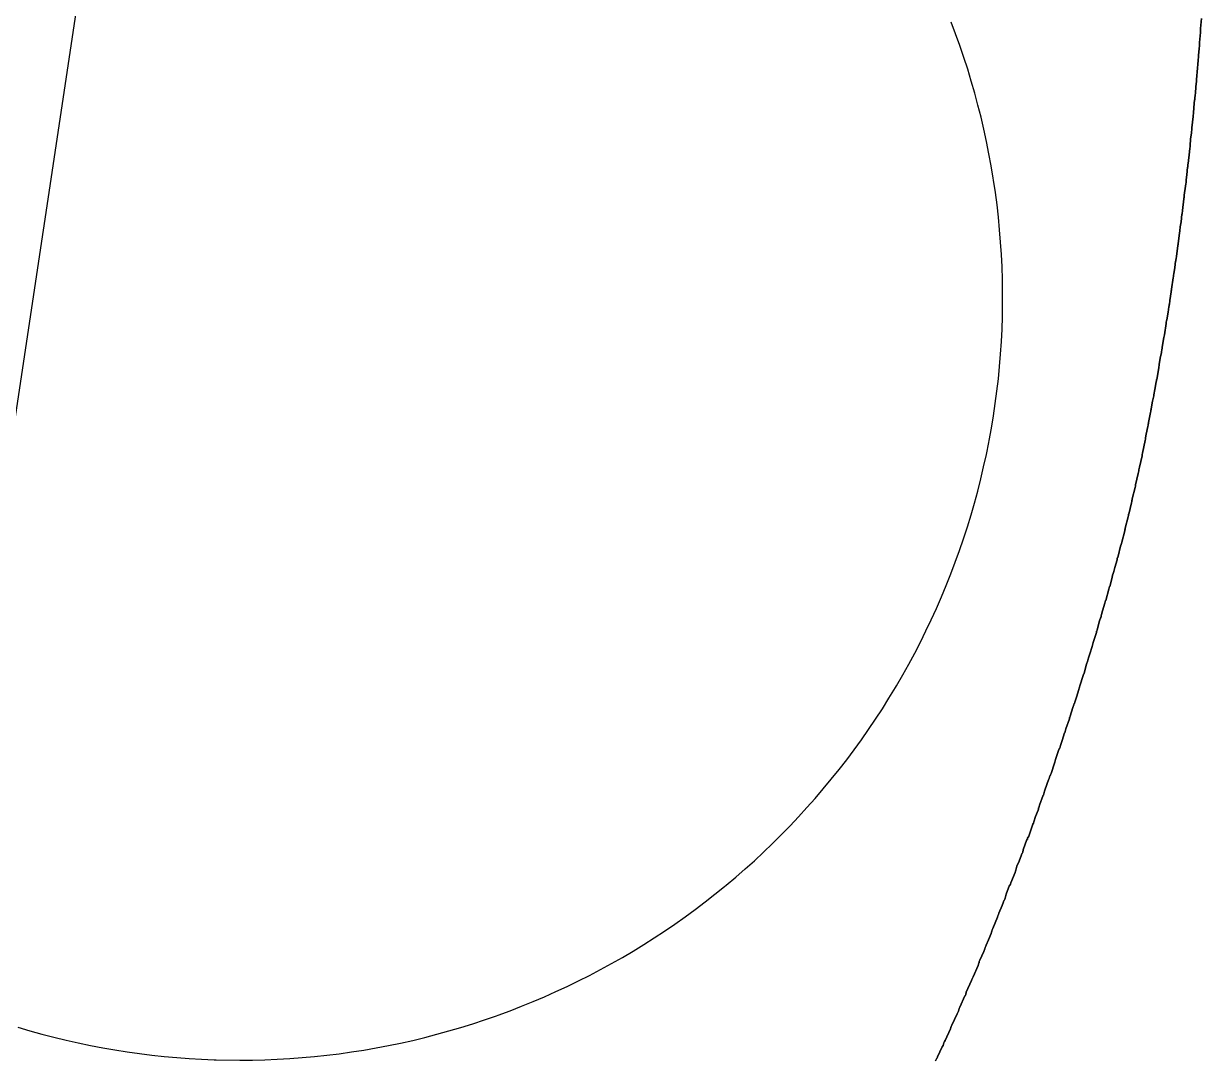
# Model space of a CAD drawing. Header units: metres. Extents: x 708058 to 716328, y 4237327 to 4243479.
# Drawn here: x 710973.1 to 711436.4, y 4240026.6 to 4240434.5 of the extents above; entities that cross this region are included whole.
import ezdxf

# ---------------------------------------------------------------- set-up
doc = ezdxf.new("R2010")
doc.units = ezdxf.units.M

msp = doc.modelspace()

# ---------------------------------------------------------------- linework, layer by layer
at = {"layer": 'AUX_DME ATE'}
msp.add_polyline3d([(710970.9, 4240039.68, 69.4), (710975.6, 4240038.3, 69.4), (710980.32, 4240036.98, 69.4), (710985.06, 4240035.75, 69.4), (710989.82, 4240034.6, 69.4), (710994.6, 4240033.52, 69.4), (710999.4, 4240032.52, 69.4), (711004.21, 4240031.6, 69.4), (711009.04, 4240030.76, 69.4), (711013.87, 4240029.99, 69.4), (711018.73, 4240029.31, 69.4), (711023.59, 4240028.7, 69.4), (711028.46, 4240028.18, 69.4), (711033.34, 4240027.73, 69.4), (711038.22, 4240027.37, 69.4), (711043.11, 4240027.08, 69.4), (711048.01, 4240026.87, 69.4), (711048.8, 4240026.85, 69.4), (711058.2, 4240026.7, 69.4), (711063.1, 4240026.74, 69.4), (711068, 4240026.86, 69.4), (711072.89, 4240027.06, 69.4), (711077.78, 4240027.34, 69.4), (711082.67, 4240027.7, 69.4), (711087.55, 4240028.14, 69.4), (711092.42, 4240028.66, 69.4), (711097.28, 4240029.26, 69.4), (711102.13, 4240029.93, 69.4), (711106.97, 4240030.69, 69.4), (711111.8, 4240031.53, 69.4), (711116.61, 4240032.44, 69.4), (711121.41, 4240033.43, 69.4), (711126.19, 4240034.51, 69.4), (711130.95, 4240035.66, 69.4), (711135.7, 4240036.88, 69.4), (711140.42, 4240038.19, 69.4), (711145.12, 4240039.57, 69.4), (711149.79, 4240041.02, 69.4), (711154.45, 4240042.56, 69.4), (711159.07, 4240044.17, 69.4), (711159.82, 4240044.44, 69.4), (711164.42, 4240046.13, 69.4), (711168.99, 4240047.91, 69.4), (711173.52, 4240049.75, 69.4), (711178.03, 4240051.67, 69.4), (711182.51, 4240053.67, 69.4), (711186.95, 4240055.73, 69.4), (711191.36, 4240057.87, 69.4), (711195.73, 4240060.08, 69.4), (711200.06, 4240062.36, 69.4), (711204.36, 4240064.71, 69.4), (711208.62, 4240067.14, 69.4), (711212.84, 4240069.63, 69.4), (711217.02, 4240072.19, 69.4), (711221.15, 4240074.81, 69.4), (711225.24, 4240077.51, 69.4), (711229.29, 4240080.27, 69.4), (711233.29, 4240083.09, 69.4), (711237.24, 4240085.99, 69.4), (711241.15, 4240088.94, 69.4), (711245.01, 4240091.96, 69.4), (711248.82, 4240095.04, 69.4), (711249.43, 4240095.55, 69.4), (711253.18, 4240098.7, 69.4), (711256.88, 4240101.92, 69.4), (711260.52, 4240105.19, 69.4), (711264.11, 4240108.53, 69.4), (711267.65, 4240111.92, 69.4), (711271.13, 4240115.37, 69.4), (711274.55, 4240118.87, 69.4), (711277.91, 4240122.43, 69.4), (711281.22, 4240126.05, 69.4), (711284.47, 4240129.71, 69.4), (711287.65, 4240133.44, 69.4), (711290.78, 4240137.21, 69.4), (711293.84, 4240141.03, 69.4), (711296.84, 4240144.9, 69.4), (711299.78, 4240148.82, 69.4), (711302.65, 4240152.79, 69.4), (711305.46, 4240156.81, 69.4), (711308.2, 4240160.87, 69.4), (711310.87, 4240164.97, 69.4), (711313.48, 4240169.12, 69.4), (711316.02, 4240173.31, 69.4), (711316.43, 4240174, 69.4), (711318.89, 4240178.23, 69.4), (711321.28, 4240182.51, 69.4), (711323.6, 4240186.82, 69.4), (711325.84, 4240191.18, 69.4), (711328.02, 4240195.56, 69.4), (711330.13, 4240199.99, 69.4), (711332.16, 4240204.45, 69.4), (711334.12, 4240208.94, 69.4), (711336.01, 4240213.46, 69.4), (711337.82, 4240218.01, 69.4), (711339.56, 4240222.59, 69.4), (711341.22, 4240227.2, 69.4), (711342.8, 4240231.83, 69.4), (711344.32, 4240236.49, 69.4), (711345.75, 4240241.18, 69.4), (711347.11, 4240245.88, 69.4), (711348.39, 4240250.61, 69.4), (711349.59, 4240255.36, 69.4), (711350.72, 4240260.13, 69.4), (711351.77, 4240264.91, 69.4), (711352.74, 4240269.71, 69.4), (711352.89, 4240270.5, 69.4), (711353.77, 4240275.32, 69.4), (711354.57, 4240280.15, 69.4), (711355.29, 4240285, 69.4), (711355.93, 4240289.85, 69.4), (711356.49, 4240294.72, 69.4), (711356.97, 4240299.59, 69.4), (711357.38, 4240304.48, 69.4), (711357.7, 4240309.36, 69.4), (711357.94, 4240314.26, 69.4), (711358.11, 4240319.15, 69.4), (711358.19, 4240324.05, 69.4), (711358.19, 4240328.95, 69.4), (711358.11, 4240333.85, 69.4), (711357.96, 4240338.75, 69.4), (711357.72, 4240343.64, 69.4), (711357.4, 4240348.53, 69.4), (711357.01, 4240353.41, 69.4), (711356.53, 4240358.29, 69.4), (711355.98, 4240363.15, 69.4), (711355.34, 4240368.01, 69.4), (711354.63, 4240372.86, 69.4), (711354.5, 4240373.64, 69.4), (711353.7, 4240378.48, 69.4), (711352.81, 4240383.3, 69.4), (711351.85, 4240388.1, 69.4), (711350.81, 4240392.89, 69.4), (711349.69, 4240397.65, 69.4), (711348.49, 4240402.4, 69.4), (711347.22, 4240407.14, 69.4), (711345.86, 4240411.84, 69.4), (711344.44, 4240416.53, 69.4), (711342.93, 4240421.19, 69.4), (711341.35, 4240425.83, 69.4), (711339.69, 4240430.44, 69.4), (711337.96, 4240435.02, 69.4)], dxfattribs=at)
msp.add_polyline3d([(710970.9, 4240039.68, 69.4), (710975.6, 4240038.3, 69.4), (710980.32, 4240036.98, 69.4), (710985.06, 4240035.75, 69.4), (710989.82, 4240034.6, 69.4), (710994.6, 4240033.52, 69.4), (710999.4, 4240032.52, 69.4), (711004.21, 4240031.6, 69.4), (711009.04, 4240030.76, 69.4), (711013.87, 4240029.99, 69.4), (711018.73, 4240029.31, 69.4), (711023.59, 4240028.7, 69.4), (711028.46, 4240028.18, 69.4), (711033.34, 4240027.73, 69.4), (711038.22, 4240027.37, 69.4), (711043.11, 4240027.08, 69.4), (711048.01, 4240026.87, 69.4), (711048.8, 4240026.85, 69.4), (711058.2, 4240026.7, 69.4), (711063.1, 4240026.74, 69.4), (711068, 4240026.86, 69.4), (711072.89, 4240027.06, 69.4), (711077.78, 4240027.34, 69.4), (711082.67, 4240027.7, 69.4), (711087.55, 4240028.14, 69.4), (711092.42, 4240028.66, 69.4), (711097.28, 4240029.26, 69.4), (711102.13, 4240029.93, 69.4), (711106.97, 4240030.69, 69.4), (711111.8, 4240031.53, 69.4), (711116.61, 4240032.44, 69.4), (711121.41, 4240033.43, 69.4), (711126.19, 4240034.51, 69.4), (711130.95, 4240035.66, 69.4), (711135.7, 4240036.88, 69.4), (711140.42, 4240038.19, 69.4), (711145.12, 4240039.57, 69.4), (711149.79, 4240041.02, 69.4), (711154.45, 4240042.56, 69.4), (711159.07, 4240044.17, 69.4), (711159.82, 4240044.44, 69.4), (711164.42, 4240046.13, 69.4), (711168.99, 4240047.91, 69.4), (711173.52, 4240049.75, 69.4), (711178.03, 4240051.67, 69.4), (711182.51, 4240053.67, 69.4), (711186.95, 4240055.73, 69.4), (711191.36, 4240057.87, 69.4), (711195.73, 4240060.08, 69.4), (711200.06, 4240062.36, 69.4), (711204.36, 4240064.71, 69.4), (711208.62, 4240067.14, 69.4), (711212.84, 4240069.63, 69.4), (711217.02, 4240072.19, 69.4), (711221.15, 4240074.81, 69.4), (711225.24, 4240077.51, 69.4), (711229.29, 4240080.27, 69.4), (711233.29, 4240083.09, 69.4), (711237.24, 4240085.99, 69.4), (711241.15, 4240088.94, 69.4), (711245.01, 4240091.96, 69.4), (711248.82, 4240095.04, 69.4), (711249.43, 4240095.55, 69.4), (711253.18, 4240098.7, 69.4), (711256.88, 4240101.92, 69.4), (711260.52, 4240105.19, 69.4), (711264.11, 4240108.53, 69.4), (711267.65, 4240111.92, 69.4), (711271.13, 4240115.37, 69.4), (711274.55, 4240118.87, 69.4), (711277.91, 4240122.43, 69.4), (711281.22, 4240126.05, 69.4), (711284.47, 4240129.71, 69.4), (711287.65, 4240133.44, 69.4), (711290.78, 4240137.21, 69.4), (711293.84, 4240141.03, 69.4), (711296.84, 4240144.9, 69.4), (711299.78, 4240148.82, 69.4), (711302.65, 4240152.79, 69.4), (711305.46, 4240156.81, 69.4), (711308.2, 4240160.87, 69.4), (711310.87, 4240164.97, 69.4), (711313.48, 4240169.12, 69.4), (711316.02, 4240173.31, 69.4), (711316.43, 4240174, 69.4), (711318.89, 4240178.23, 69.4), (711321.28, 4240182.51, 69.4), (711323.6, 4240186.82, 69.4), (711325.84, 4240191.18, 69.4), (711328.02, 4240195.56, 69.4), (711330.13, 4240199.99, 69.4), (711332.16, 4240204.45, 69.4), (711334.12, 4240208.94, 69.4), (711336.01, 4240213.46, 69.4), (711337.82, 4240218.01, 69.4), (711339.56, 4240222.59, 69.4), (711341.22, 4240227.2, 69.4), (711342.8, 4240231.83, 69.4), (711344.32, 4240236.49, 69.4), (711345.75, 4240241.18, 69.4), (711347.11, 4240245.88, 69.4), (711348.39, 4240250.61, 69.4), (711349.59, 4240255.36, 69.4), (711350.72, 4240260.13, 69.4), (711351.77, 4240264.91, 69.4), (711352.74, 4240269.71, 69.4), (711352.89, 4240270.5, 69.4), (711353.77, 4240275.32, 69.4), (711354.57, 4240280.15, 69.4), (711355.29, 4240285, 69.4), (711355.93, 4240289.85, 69.4), (711356.49, 4240294.72, 69.4), (711356.97, 4240299.59, 69.4), (711357.38, 4240304.48, 69.4), (711357.7, 4240309.36, 69.4), (711357.94, 4240314.26, 69.4), (711358.11, 4240319.15, 69.4), (711358.19, 4240324.05, 69.4), (711358.19, 4240328.95, 69.4), (711358.11, 4240333.85, 69.4), (711357.96, 4240338.75, 69.4), (711357.72, 4240343.64, 69.4), (711357.4, 4240348.53, 69.4), (711357.01, 4240353.41, 69.4), (711356.53, 4240358.29, 69.4), (711355.98, 4240363.15, 69.4), (711355.34, 4240368.01, 69.4), (711354.63, 4240372.86, 69.4), (711354.5, 4240373.64, 69.4), (711353.7, 4240378.48, 69.4), (711352.81, 4240383.3, 69.4), (711351.85, 4240388.1, 69.4), (711350.81, 4240392.89, 69.4), (711349.69, 4240397.65, 69.4), (711348.49, 4240402.4, 69.4), (711347.22, 4240407.14, 69.4), (711345.86, 4240411.84, 69.4), (711344.44, 4240416.53, 69.4), (711342.93, 4240421.19, 69.4), (711341.35, 4240425.83, 69.4), (711339.69, 4240430.44, 69.4), (711337.96, 4240435.02, 69.4)], dxfattribs=at)
at = {"layer": 'AUX_DME IAT'}
msp.add_polyline3d([(710575.04, 4237648.03, 129.2), (711345.97, 4242786.67, 129.2)], dxfattribs=at)
at = {"layer": 'FINAL_AUX_DME ATE'}
msp.add_polyline3d([(711436.38, 4240436.5, 0), (711436.06, 4240432.5, 0), (711436.06, 4240432, 0), (711436, 4240431.5, 0), (711436, 4240431, 0), (711435.62, 4240427, 0), (711435.56, 4240426, 0), (711435.56, 4240425.5, 0), (711435.5, 4240425, 0), (711435.44, 4240424.5, 0), (711435.25, 4240422, 0), (711435.06, 4240419.5, 0), (711435, 4240419, 0), (711434.94, 4240418.5, 0), (711434.94, 4240418, 0), (711434.88, 4240417.5, 0), (711434.88, 4240417, 0), (711434.44, 4240412.5, 0), (711434.44, 4240412, 0), (711434.38, 4240411.5, 0), (711434.31, 4240411, 0), (711434, 4240407.5, 0), (711433.88, 4240406, 0), (711433.81, 4240405.5, 0), (711433.75, 4240405, 0), (711433.75, 4240404.5, 0), (711433.69, 4240404.5, 0), (711433.56, 4240403, 0), (711433.25, 4240399.5, 0), (711433.19, 4240399, 0), (711433.12, 4240398.5, 0), (711433.12, 4240398, 0), (711433.06, 4240398, 0), (711432.62, 4240393.5, 0), (711432.62, 4240393, 0), (711432.56, 4240392.5, 0), (711432.5, 4240392, 0), (711432.44, 4240391.5, 0), (711432.12, 4240389, 0), (711431.94, 4240386.5, 0), (711431.88, 4240386, 0), (711431.81, 4240385.5, 0), (711431.75, 4240385, 0), (711431.69, 4240384.5, 0), (711431.62, 4240384, 0), (711431.12, 4240379.5, 0), (711431.06, 4240379, 0), (711431, 4240378.5, 0), (711431, 4240378, 0), (711430.94, 4240378, 0), (711430.62, 4240375, 0), (711430.38, 4240373, 0), (711430.31, 4240372.5, 0), (711430.31, 4240372, 0), (711430.25, 4240371.5, 0), (711430.06, 4240370.5, 0), (711429.62, 4240367, 0), (711429.62, 4240366.5, 0), (711429.56, 4240366, 0), (711429.5, 4240366, 0), (711429.5, 4240365.5, 0), (711429.44, 4240365.5, 0), (711428.94, 4240361, 0), (711428.88, 4240360.5, 0), (711428.81, 4240360, 0), (711428.75, 4240359.5, 0), (711428.69, 4240359.5, 0), (711428.38, 4240356.5, 0), (711428.06, 4240354.5, 0), (711428, 4240354, 0), (711427.94, 4240353.5, 0), (711427.94, 4240353, 0), (711427.88, 4240353, 0), (711427.75, 4240352, 0), (711427.25, 4240348, 0), (711427.19, 4240348, 0), (711427.19, 4240347.5, 0), (711427.12, 4240347.5, 0), (711427.06, 4240347, 0), (711426.56, 4240343, 0), (711426.38, 4240342, 0), (711426.31, 4240341.5, 0), (711426.25, 4240341, 0), (711426.19, 4240341, 0), (711425.94, 4240338.5, 0), (711425.5, 4240336, 0), (711425.44, 4240335.5, 0), (711425.38, 4240335, 0), (711425.25, 4240334.5, 0), (711424.62, 4240330, 0), (711424.56, 4240329.5, 0), (711424.5, 4240329.5, 0), (711424.44, 4240329, 0), (711423.94, 4240325.5, 0), (711423.75, 4240324, 0), (711423.69, 4240324, 0), (711423.62, 4240323.5, 0), (711423.56, 4240323, 0), (711423.5, 4240323, 0), (711423.25, 4240321, 0), (711422.75, 4240318, 0), (711422.69, 4240317.5, 0), (711422.62, 4240317.5, 0), (711422.56, 4240317, 0), (711422.5, 4240316.5, 0), (711421.81, 4240312, 0), (711421.75, 4240311.5, 0), (711421.69, 4240311.5, 0), (711421.62, 4240311, 0), (711421.06, 4240308, 0), (711420.81, 4240306, 0), (711420.75, 4240306, 0), (711420.69, 4240305.5, 0), (711420.62, 4240305, 0), (711420.31, 4240303.5, 0), (711419.81, 4240300.5, 0), (711419.75, 4240300, 0), (711419.69, 4240300, 0), (711419.62, 4240299.5, 0), (711419.56, 4240299, 0), (711418.81, 4240294.5, 0), (711418.75, 4240294.5, 0), (711418.69, 4240294, 0), (711418.62, 4240293.5, 0), (711418.56, 4240293.5, 0), (711418, 4240290.5, 0), (711417.69, 4240288.5, 0), (711417.62, 4240288, 0), (711417.56, 4240287.5, 0), (711417.19, 4240286, 0), (711416.62, 4240283, 0), (711416.56, 4240282.5, 0), (711416.5, 4240282.5, 0), (711416.44, 4240282, 0), (711416.38, 4240281.5, 0), (711415.56, 4240277.5, 0), (711415.5, 4240277, 0), (711415.44, 4240277, 0), (711415.38, 4240276.5, 0), (711415.31, 4240276, 0), (711414.69, 4240273, 0), (711414.38, 4240271.5, 0), (711414.31, 4240271, 0), (711414.25, 4240270.5, 0), (711414.19, 4240270.5, 0), (711413.25, 4240265.5, 0), (711413.19, 4240265.5, 0), (711413.12, 4240265, 0), (711413.06, 4240265, 0), (711413, 4240264.5, 0), (711412, 4240260, 0), (711411.94, 4240259.5, 0), (711411.81, 4240259, 0), (711411.69, 4240258.5, 0), (711411.62, 4240258, 0), (711411.5, 4240257.5, 0), (711410.5, 4240253, 0), (711410.44, 4240253, 0), (711410.38, 4240252.5, 0), (711410.31, 4240252, 0), (711409.19, 4240247.5, 0), (711409.12, 4240247, 0), (711409.06, 4240247, 0), (711409, 4240246.5, 0), (711408.88, 4240246, 0), (711407.81, 4240241.5, 0), (711407.75, 4240241.5, 0), (711407.69, 4240241, 0), (711407.56, 4240240.5, 0), (711406.44, 4240236, 0), (711406.31, 4240235.5, 0), (711406.25, 4240235.5, 0), (711406.19, 4240235, 0), (711405, 4240230.5, 0), (711404.88, 4240230, 0), (711404.75, 4240229.5, 0), (711404.69, 4240229.5, 0), (711403.44, 4240224.5, 0), (711403.38, 4240224.5, 0), (711403.25, 4240224, 0), (711403.19, 4240223.5, 0), (711402.31, 4240220.5, 0), (711401.94, 4240219, 0), (711401.81, 4240218.5, 0), (711401.75, 4240218.5, 0), (711401.69, 4240218, 0), (711401.56, 4240218, 0), (711401.12, 4240216, 0), (711400.31, 4240213, 0), (711400.19, 4240213, 0), (711400.12, 4240212.5, 0), (711400, 4240212, 0), (711399.94, 4240212, 0), (711398.75, 4240207.5, 0), (711398.69, 4240207.5, 0), (711398.62, 4240207.5, 0), (711398.56, 4240207, 0), (711398.5, 4240207, 0), (711398.38, 4240206.5, 0), (711397.5, 4240203.5, 0), (711397.06, 4240202, 0), (711396.94, 4240201.5, 0), (711396.88, 4240201, 0), (711396.75, 4240201, 0), (711396.31, 4240199.5, 0), (711395.38, 4240196, 0), (711395.31, 4240196, 0), (711395.25, 4240195.5, 0), (711395.12, 4240195.5, 0), (711395.06, 4240195, 0), (711393.81, 4240191, 0), (711393.69, 4240190.5, 0), (711393.56, 4240190, 0), (711393.5, 4240190, 0), (711393.38, 4240189.5, 0), (711392.5, 4240186.5, 0), (711391.94, 4240185, 0), (711391.88, 4240184.5, 0), (711391.81, 4240184.5, 0), (711391.69, 4240184, 0), (711391.62, 4240183.5, 0), (711391.19, 4240182.5, 0), (711390.19, 4240179, 0), (711390.06, 4240178.5, 0), (711389.94, 4240178.5, 0), (711389.88, 4240178, 0), (711388.56, 4240174, 0), (711388.38, 4240173.5, 0), (711388.31, 4240173, 0), (711388.25, 4240173, 0), (711388.12, 4240172.5, 0), (711387.19, 4240169.5, 0), (711386.69, 4240168, 0), (711386.56, 4240167.5, 0), (711386.44, 4240167, 0), (711386.31, 4240167, 0), (711386.19, 4240166.5, 0), (711385.81, 4240165.5, 0), (711384.69, 4240162, 0), (711384.56, 4240161.5, 0), (711384.5, 4240161.5, 0), (711384.44, 4240161, 0), (711383.06, 4240157, 0), (711382.88, 4240156.5, 0), (711382.75, 4240156, 0), (711382.62, 4240155.5, 0), (711382.5, 4240155.5, 0), (711381.62, 4240152.5, 0), (711381, 4240150.5, 0), (711380.88, 4240150.5, 0), (711380.75, 4240150, 0), (711380.69, 4240149.5, 0), (711380.56, 4240149.5, 0), (711380.19, 4240148.5, 0), (711379, 4240145, 0), (711378.88, 4240144.5, 0), (711378.75, 4240144, 0), (711378.69, 4240144, 0), (711378.62, 4240143.5, 0), (711377.25, 4240139.5, 0), (711377, 4240139, 0), (711376.88, 4240138.5, 0), (711376.75, 4240138.5, 0), (711376.5, 4240137.5, 0), (711376.44, 4240137.5, 0), (711376.25, 4240137, 0), (711375.75, 4240135.5, 0), (711374.69, 4240132.5, 0), (711374.5, 4240132, 0), (711374.38, 4240131.5, 0), (711374.25, 4240131, 0), (711374.12, 4240131, 0), (711372.69, 4240127, 0), (711372.44, 4240126, 0), (711372.31, 4240126, 0), (711372.25, 4240125.5, 0), (711372.12, 4240125, 0), (711371.12, 4240122.5, 0), (711370.44, 4240120.5, 0), (711370.31, 4240120, 0), (711370.12, 4240119.5, 0), (711370, 4240119.5, 0), (711369.56, 4240118, 0), (711368.31, 4240114.5, 0), (711368.12, 4240114.5, 0), (711368, 4240114, 0), (711367.94, 4240114, 0), (711367.94, 4240113.5, 0), (711367.75, 4240113.5, 0), (711366.31, 4240109.5, 0), (711366.06, 4240108.5, 0), (711365.88, 4240108, 0), (711365.75, 4240108, 0), (711365.56, 4240107.5, 0), (711364.69, 4240105, 0), (711363.81, 4240103, 0), (711363.62, 4240102.5, 0), (711363.5, 4240102, 0), (711363.38, 4240101.5, 0), (711363.25, 4240101, 0), (711363.06, 4240100.5, 0), (711361.44, 4240096.5, 0), (711361.38, 4240096.5, 0), (711361.31, 4240096, 0), (711361.12, 4240095.5, 0), (711360.94, 4240095.5, 0), (711359.62, 4240092, 0), (711359.12, 4240090.5, 0), (711359, 4240090, 0), (711358.81, 4240089.5, 0), (711358.69, 4240089.5, 0), (711358.5, 4240089, 0), (711357.94, 4240087.5, 0), (711356.69, 4240084.5, 0), (711356.5, 4240084, 0), (711356.31, 4240083.5, 0), (711356.19, 4240083, 0), (711356.12, 4240083, 0), (711354.38, 4240078.5, 0), (711354.31, 4240078.5, 0), (711354.12, 4240078, 0), (711353.88, 4240077.5, 0), (711353.81, 4240077, 0), (711353.62, 4240076.5, 0), (711352.62, 4240074, 0), (711351.75, 4240072, 0), (711351.56, 4240071.5, 0), (711351.31, 4240071, 0), (711351.12, 4240070.5, 0), (711350.75, 4240069.5, 0), (711349.25, 4240066, 0), (711349, 4240065.5, 0), (711348.94, 4240065, 0), (711348.81, 4240065, 0), (711348.69, 4240064.5, 0), (711348.5, 4240064, 0), (711346.56, 4240059.5, 0), (711346.31, 4240059, 0), (711346.12, 4240058.5, 0), (711345.88, 4240058, 0), (711343.88, 4240053.5, 0), (711343.69, 4240052.5, 0), (711343.44, 4240052, 0), (711343.31, 4240052, 0), (711341.31, 4240047.5, 0), (711341.06, 4240047, 0), (711340.81, 4240046, 0), (711340.56, 4240045.5, 0), (711340.31, 4240045, 0), (711338.25, 4240040.5, 0), (711338, 4240040, 0), (711337.75, 4240039.5, 0), (711337.62, 4240039, 0), (711335.56, 4240034.5, 0), (711335.25, 4240034, 0), (711335, 4240033.5, 0), (711334.75, 4240032.5, 0), (711334.44, 4240032, 0), (711332.62, 4240028, 0), (711332.38, 4240027.5, 0), (711332.31, 4240027.5, 0), (711332.06, 4240027, 0), (711331.75, 4240026.5, 0)], dxfattribs=at)
at = {"layer": 'FINAL_AUX_DME IAT'}
msp.add_polyline3d([(711331.75, 4240026.5, 0), (711332.06, 4240027, 0), (711332.31, 4240027.5, 0), (711332.38, 4240027.5, 0), (711332.62, 4240028, 0), (711334.44, 4240032, 0), (711334.75, 4240032.5, 0), (711335, 4240033.5, 0), (711335.25, 4240034, 0), (711335.56, 4240034.5, 0), (711337.62, 4240039, 0), (711337.75, 4240039.5, 0), (711338, 4240040, 0), (711338.25, 4240040.5, 0), (711340.31, 4240045, 0), (711340.56, 4240045.5, 0), (711340.81, 4240046, 0), (711341.06, 4240047, 0), (711341.31, 4240047.5, 0), (711343.31, 4240052, 0), (711343.44, 4240052, 0), (711343.69, 4240052.5, 0), (711343.88, 4240053.5, 0), (711345.88, 4240058, 0), (711346.12, 4240058.5, 0), (711346.31, 4240059, 0), (711346.56, 4240059.5, 0), (711348.5, 4240064, 0), (711348.69, 4240064.5, 0), (711348.81, 4240065, 0), (711348.94, 4240065, 0), (711349, 4240065.5, 0), (711349.25, 4240066, 0), (711350.75, 4240069.5, 0), (711351.12, 4240070.5, 0), (711351.31, 4240071, 0), (711351.56, 4240071.5, 0), (711351.75, 4240072, 0), (711352.62, 4240074, 0), (711353.62, 4240076.5, 0), (711353.81, 4240077, 0), (711353.88, 4240077.5, 0), (711354.12, 4240078, 0), (711354.31, 4240078.5, 0), (711354.38, 4240078.5, 0), (711356.12, 4240083, 0), (711356.19, 4240083, 0), (711356.31, 4240083.5, 0), (711356.5, 4240084, 0), (711356.69, 4240084.5, 0), (711357.94, 4240087.5, 0), (711358.5, 4240089, 0), (711358.69, 4240089.5, 0), (711358.81, 4240089.5, 0), (711359, 4240090, 0), (711359.12, 4240090.5, 0), (711359.62, 4240092, 0), (711360.94, 4240095.5, 0), (711361.12, 4240095.5, 0), (711361.31, 4240096, 0), (711361.38, 4240096.5, 0), (711361.44, 4240096.5, 0), (711363.06, 4240100.5, 0), (711363.25, 4240101, 0), (711363.38, 4240101.5, 0), (711363.5, 4240102, 0), (711363.62, 4240102.5, 0), (711363.81, 4240103, 0), (711364.69, 4240105, 0), (711365.56, 4240107.5, 0), (711365.75, 4240108, 0), (711365.88, 4240108, 0), (711366.06, 4240108.5, 0), (711366.31, 4240109.5, 0), (711367.75, 4240113.5, 0), (711367.94, 4240113.5, 0), (711367.94, 4240114, 0), (711368, 4240114, 0), (711368.12, 4240114.5, 0), (711368.31, 4240114.5, 0), (711369.56, 4240118, 0), (711370, 4240119.5, 0), (711370.12, 4240119.5, 0), (711370.31, 4240120, 0), (711370.44, 4240120.5, 0), (711371.12, 4240122.5, 0), (711372.12, 4240125, 0), (711372.25, 4240125.5, 0), (711372.31, 4240126, 0), (711372.44, 4240126, 0), (711372.69, 4240127, 0), (711374.12, 4240131, 0), (711374.25, 4240131, 0), (711374.38, 4240131.5, 0), (711374.5, 4240132, 0), (711374.69, 4240132.5, 0), (711375.75, 4240135.5, 0), (711376.25, 4240137, 0), (711376.44, 4240137.5, 0), (711376.5, 4240137.5, 0), (711376.75, 4240138.5, 0), (711376.88, 4240138.5, 0), (711377, 4240139, 0), (711377.25, 4240139.5, 0), (711378.62, 4240143.5, 0), (711378.69, 4240144, 0), (711378.75, 4240144, 0), (711378.88, 4240144.5, 0), (711379, 4240145, 0), (711380.19, 4240148.5, 0), (711380.56, 4240149.5, 0), (711380.69, 4240149.5, 0), (711380.75, 4240150, 0), (711380.88, 4240150.5, 0), (711381, 4240150.5, 0), (711381.62, 4240152.5, 0), (711382.5, 4240155.5, 0), (711382.62, 4240155.5, 0), (711382.75, 4240156, 0), (711382.88, 4240156.5, 0), (711383.06, 4240157, 0), (711384.44, 4240161, 0), (711384.5, 4240161.5, 0), (711384.56, 4240161.5, 0), (711384.69, 4240162, 0), (711385.81, 4240165.5, 0), (711386.19, 4240166.5, 0), (711386.31, 4240167, 0), (711386.44, 4240167, 0), (711386.56, 4240167.5, 0), (711386.69, 4240168, 0), (711387.19, 4240169.5, 0), (711388.12, 4240172.5, 0), (711388.25, 4240173, 0), (711388.31, 4240173, 0), (711388.38, 4240173.5, 0), (711388.56, 4240174, 0), (711389.88, 4240178, 0), (711389.94, 4240178.5, 0), (711390.06, 4240178.5, 0), (711390.19, 4240179, 0), (711391.19, 4240182.5, 0), (711391.62, 4240183.5, 0), (711391.69, 4240184, 0), (711391.81, 4240184.5, 0), (711391.88, 4240184.5, 0), (711391.94, 4240185, 0), (711392.5, 4240186.5, 0), (711393.38, 4240189.5, 0), (711393.5, 4240190, 0), (711393.56, 4240190, 0), (711393.69, 4240190.5, 0), (711393.81, 4240191, 0), (711395.06, 4240195, 0), (711395.12, 4240195.5, 0), (711395.25, 4240195.5, 0), (711395.31, 4240196, 0), (711395.38, 4240196, 0), (711396.31, 4240199.5, 0), (711396.75, 4240201, 0), (711396.88, 4240201, 0), (711396.94, 4240201.5, 0), (711397.06, 4240202, 0), (711397.5, 4240203.5, 0), (711398.38, 4240206.5, 0), (711398.5, 4240207, 0), (711398.56, 4240207, 0), (711398.62, 4240207.5, 0), (711398.69, 4240207.5, 0), (711398.75, 4240207.5, 0), (711399.94, 4240212, 0), (711400, 4240212, 0), (711400.12, 4240212.5, 0), (711400.19, 4240213, 0), (711400.31, 4240213, 0), (711401.12, 4240216, 0), (711401.56, 4240218, 0), (711401.69, 4240218, 0), (711401.75, 4240218.5, 0), (711401.81, 4240218.5, 0), (711401.94, 4240219, 0), (711402.31, 4240220.5, 0), (711403.19, 4240223.5, 0), (711403.25, 4240224, 0), (711403.38, 4240224.5, 0), (711403.44, 4240224.5, 0), (711404.69, 4240229.5, 0), (711404.75, 4240229.5, 0), (711404.88, 4240230, 0), (711405, 4240230.5, 0), (711406.19, 4240235, 0), (711406.25, 4240235.5, 0), (711406.31, 4240235.5, 0), (711406.44, 4240236, 0), (711407.56, 4240240.5, 0), (711407.69, 4240241, 0), (711407.75, 4240241.5, 0), (711407.81, 4240241.5, 0), (711408.88, 4240246, 0), (711409, 4240246.5, 0), (711409.06, 4240247, 0), (711409.12, 4240247, 0), (711409.19, 4240247.5, 0), (711410.31, 4240252, 0), (711410.38, 4240252.5, 0), (711410.44, 4240253, 0), (711410.5, 4240253, 0), (711411.5, 4240257.5, 0), (711411.62, 4240258, 0), (711411.69, 4240258.5, 0), (711411.81, 4240259, 0), (711411.94, 4240259.5, 0), (711412, 4240260, 0), (711413, 4240264.5, 0), (711413.06, 4240265, 0), (711413.12, 4240265, 0), (711413.19, 4240265.5, 0), (711413.25, 4240265.5, 0), (711414.19, 4240270.5, 0), (711414.25, 4240270.5, 0), (711414.31, 4240271, 0), (711414.38, 4240271.5, 0), (711414.69, 4240273, 0), (711415.31, 4240276, 0), (711415.38, 4240276.5, 0), (711415.44, 4240277, 0), (711415.5, 4240277, 0), (711415.56, 4240277.5, 0), (711416.38, 4240281.5, 0), (711416.44, 4240282, 0), (711416.5, 4240282.5, 0), (711416.56, 4240282.5, 0), (711416.62, 4240283, 0), (711417.19, 4240286, 0), (711417.56, 4240287.5, 0), (711417.62, 4240288, 0), (711417.69, 4240288.5, 0), (711418, 4240290.5, 0), (711418.56, 4240293.5, 0), (711418.62, 4240293.5, 0), (711418.69, 4240294, 0), (711418.75, 4240294.5, 0), (711418.81, 4240294.5, 0), (711419.56, 4240299, 0), (711419.62, 4240299.5, 0), (711419.69, 4240300, 0), (711419.75, 4240300, 0), (711419.81, 4240300.5, 0), (711420.31, 4240303.5, 0), (711420.62, 4240305, 0), (711420.69, 4240305.5, 0), (711420.75, 4240306, 0), (711420.81, 4240306, 0), (711421.06, 4240308, 0), (711421.62, 4240311, 0), (711421.69, 4240311.5, 0), (711421.75, 4240311.5, 0), (711421.81, 4240312, 0), (711422.5, 4240316.5, 0), (711422.56, 4240317, 0), (711422.62, 4240317.5, 0), (711422.69, 4240317.5, 0), (711422.75, 4240318, 0), (711423.25, 4240321, 0), (711423.5, 4240323, 0), (711423.56, 4240323, 0), (711423.62, 4240323.5, 0), (711423.69, 4240324, 0), (711423.75, 4240324, 0), (711423.94, 4240325.5, 0), (711424.44, 4240329, 0), (711424.5, 4240329.5, 0), (711424.56, 4240329.5, 0), (711424.62, 4240330, 0), (711425.25, 4240334.5, 0), (711425.38, 4240335, 0), (711425.44, 4240335.5, 0), (711425.5, 4240336, 0), (711425.94, 4240338.5, 0), (711426.19, 4240341, 0), (711426.25, 4240341, 0), (711426.31, 4240341.5, 0), (711426.38, 4240342, 0), (711426.56, 4240343, 0), (711427.06, 4240347, 0), (711427.12, 4240347.5, 0), (711427.19, 4240347.5, 0), (711427.19, 4240348, 0), (711427.25, 4240348, 0), (711427.75, 4240352, 0), (711427.88, 4240353, 0), (711427.94, 4240353, 0), (711427.94, 4240353.5, 0), (711428, 4240354, 0), (711428.06, 4240354.5, 0), (711428.38, 4240356.5, 0), (711428.69, 4240359.5, 0), (711428.75, 4240359.5, 0), (711428.81, 4240360, 0), (711428.88, 4240360.5, 0), (711428.94, 4240361, 0), (711429.44, 4240365.5, 0), (711429.5, 4240365.5, 0), (711429.5, 4240366, 0), (711429.56, 4240366, 0), (711429.62, 4240366.5, 0), (711429.62, 4240367, 0), (711430.06, 4240370.5, 0), (711430.25, 4240371.5, 0), (711430.31, 4240372, 0), (711430.31, 4240372.5, 0), (711430.38, 4240373, 0), (711430.62, 4240375, 0), (711430.94, 4240378, 0), (711431, 4240378, 0), (711431, 4240378.5, 0), (711431.06, 4240379, 0), (711431.12, 4240379.5, 0), (711431.62, 4240384, 0), (711431.69, 4240384.5, 0), (711431.75, 4240385, 0), (711431.81, 4240385.5, 0), (711431.88, 4240386, 0), (711431.94, 4240386.5, 0), (711432.12, 4240389, 0), (711432.44, 4240391.5, 0), (711432.5, 4240392, 0), (711432.56, 4240392.5, 0), (711432.62, 4240393, 0), (711432.62, 4240393.5, 0), (711433.06, 4240398, 0), (711433.12, 4240398, 0), (711433.12, 4240398.5, 0), (711433.19, 4240399, 0), (711433.25, 4240399.5, 0), (711433.56, 4240403, 0), (711433.69, 4240404.5, 0), (711433.75, 4240404.5, 0), (711433.75, 4240405, 0), (711433.81, 4240405.5, 0), (711433.88, 4240406, 0), (711434, 4240407.5, 0), (711434.31, 4240411, 0), (711434.38, 4240411.5, 0), (711434.44, 4240412, 0), (711434.44, 4240412.5, 0), (711434.88, 4240417, 0), (711434.88, 4240417.5, 0), (711434.94, 4240418, 0), (711434.94, 4240418.5, 0), (711435, 4240419, 0), (711435.06, 4240419.5, 0), (711435.25, 4240422, 0), (711435.44, 4240424.5, 0), (711435.5, 4240425, 0), (711435.56, 4240425.5, 0), (711435.56, 4240426, 0), (711435.62, 4240427, 0), (711436, 4240431, 0), (711436, 4240431.5, 0), (711436.06, 4240432, 0), (711436.06, 4240432.5, 0), (711436.38, 4240436.5, 0)], dxfattribs=at)
at = {"layer": 'INTERSECTIONS'}
for points in [[(711436.06, 4240432.5, 72.17), (711436.38, 4240436.5, 72.21)], [(711436, 4240431.5, 72.16), (711436.06, 4240432, 72.17)], [(711436.06, 4240432, 72.17), (711436.06, 4240432.5, 72.17)], [(711436, 4240431, 72.16), (711435.62, 4240427, 72.11)], [(711436, 4240431.5, 72.16), (711436, 4240431.5, 72.16)], [(711436, 4240431.5, 72.16), (711436, 4240431, 72.16)], [(711435.44, 4240424.5, 72.09), (711435.25, 4240422, 72.07)], [(711435.5, 4240425, 72.1), (711435.44, 4240424.5, 72.09)], [(711435.56, 4240425.5, 72.1), (711435.5, 4240425, 72.1)], [(711435.56, 4240426, 72.11), (711435.62, 4240427, 72.11)], [(711435.56, 4240425.5, 72.1), (711435.56, 4240426, 72.11)], [(711434.94, 4240418, 72.03), (711434.88, 4240417.5, 72.03)], [(711434.94, 4240418.5, 72.03), (711435, 4240419, 72.04)], [(711434.94, 4240418, 72.03), (711434.94, 4240418.5, 72.03)], [(711435, 4240419, 72.04), (711435.06, 4240419.5, 72.04)], [(711435.25, 4240422, 72.07), (711435.06, 4240419.5, 72.04)], [(711434.44, 4240412.5, 71.98), (711434.88, 4240417, 72.02)], [(711434.88, 4240417.5, 72.03), (711434.88, 4240417, 72.02)], [(711434.31, 4240411, 71.96), (711434, 4240407.5, 71.93)], [(711434.38, 4240411.5, 71.97), (711434.31, 4240411, 71.96)], [(711434.38, 4240411.5, 71.97), (711434.44, 4240412, 71.97)], [(711434.44, 4240412.5, 71.98), (711434.44, 4240412.5, 71.98)], [(711434.44, 4240412, 71.97), (711434.44, 4240412.5, 71.98)], [(711433.69, 4240404.5, 71.9), (711433.56, 4240403, 71.89)], [(711433.75, 4240404.5, 71.91), (711433.69, 4240404.5, 71.9)], [(711433.81, 4240405.5, 71.92), (711433.75, 4240405, 71.91)], [(711433.75, 4240405, 71.91), (711433.75, 4240404.5, 71.91)], [(711433.81, 4240405.5, 71.92), (711433.88, 4240406, 71.92)], [(711433.88, 4240406, 71.92), (711434, 4240407.5, 71.93)], [(711433.19, 4240399, 71.86), (711433.25, 4240399.5, 71.86)], [(711433.25, 4240399.5, 71.86), (711433.56, 4240403, 71.89)], [(711433.06, 4240398, 71.85), (711432.62, 4240393.5, 71.81)], [(711433.12, 4240398, 71.85), (711433.06, 4240398, 71.85)], [(711433.19, 4240399, 71.86), (711433.12, 4240398.5, 71.85)], [(711433.12, 4240398.5, 71.85), (711433.12, 4240398, 71.85)], [(711432.44, 4240391.5, 71.79), (711432.12, 4240389, 71.77)], [(711432.44, 4240391.5, 71.8), (711432.5, 4240392, 71.8)], [(711432.44, 4240391.5, 71.8), (711432.44, 4240391.5, 71.79)], [(711432.5, 4240392, 71.8), (711432.56, 4240392.5, 71.8)], [(711432.56, 4240392.5, 71.8), (711432.62, 4240393, 71.81)], [(711432.62, 4240393, 71.81), (711432.62, 4240393.5, 71.81)], [(711431.81, 4240385.5, 71.75), (711431.75, 4240385, 71.74)], [(711431.88, 4240386, 71.75), (711431.81, 4240385.5, 71.75)], [(711431.88, 4240386, 71.75), (711431.94, 4240386.5, 71.75)], [(711431.94, 4240386.5, 71.75), (711432.12, 4240389, 71.77)], [(711431.62, 4240384, 71.73), (711431.12, 4240379.5, 71.7)], [(711431.62, 4240384, 71.74), (711431.69, 4240384.5, 71.74)], [(711431.62, 4240384, 71.74), (711431.62, 4240384, 71.73)], [(711431.69, 4240384.5, 71.74), (711431.75, 4240385, 71.74)], [(711430.94, 4240378, 71.69), (711430.62, 4240375, 71.67)], [(711431, 4240378, 71.69), (711430.94, 4240378, 71.69)], [(711431, 4240378.5, 71.69), (711431.06, 4240379, 71.7)], [(711431, 4240378.5, 71.69), (711431, 4240378, 71.69)], [(711431.06, 4240379, 71.7), (711431.12, 4240379.5, 71.7)], [(711430.31, 4240372, 71.65), (711430.25, 4240371.5, 71.64)], [(711430.31, 4240372.5, 71.65), (711430.38, 4240373, 71.65)], [(711430.31, 4240372.5, 71.65), (711430.31, 4240372, 71.65)], [(711430.38, 4240373, 71.65), (711430.62, 4240375, 71.67)], [(711429.62, 4240367, 71.61), (711430.06, 4240370.5, 71.63)], [(711429.62, 4240366.5, 71.61), (711429.62, 4240367, 71.61)], [(711430.25, 4240371.5, 71.64), (711430.06, 4240370.5, 71.63)], [(711429.44, 4240365.5, 71.6), (711428.94, 4240361, 71.57)], [(711429.44, 4240365.5, 71.6), (711429.5, 4240365.5, 71.6)], [(711429.5, 4240365.5, 71.6), (711429.5, 4240366, 71.6)], [(711429.56, 4240366, 71.6), (711429.5, 4240366, 71.6)], [(711429.62, 4240366.5, 71.61), (711429.56, 4240366, 71.6)], [(711428.69, 4240359.5, 71.56), (711428.38, 4240356.5, 71.54)], [(711428.75, 4240359.5, 71.56), (711428.69, 4240359.5, 71.56)], [(711428.81, 4240360, 71.56), (711428.75, 4240359.5, 71.56)], [(711428.81, 4240360, 71.56), (711428.88, 4240360.5, 71.57)], [(711428.88, 4240360.5, 71.57), (711428.94, 4240361, 71.57)], [(711427.94, 4240353.5, 71.52), (711428, 4240354, 71.52)], [(711427.94, 4240353.5, 71.52), (711427.94, 4240353, 71.52)], [(711428, 4240354, 71.52), (711428.06, 4240354.5, 71.53)], [(711428.06, 4240354.5, 71.53), (711428.38, 4240356.5, 71.54)], [(711427.25, 4240348, 71.49), (711427.75, 4240352, 71.51)], [(711427.88, 4240353, 71.52), (711427.75, 4240352, 71.51)], [(711427.94, 4240353, 71.52), (711427.88, 4240353, 71.52)], [(711427.06, 4240347, 71.48), (711426.56, 4240343, 71.46)], [(711427.06, 4240347, 71.48), (711427.12, 4240347.5, 71.49)], [(711427.12, 4240347.5, 71.49), (711427.19, 4240347.5, 71.49)], [(711427.19, 4240348, 71.49), (711427.25, 4240348, 71.49)], [(711427.19, 4240348, 71.49), (711427.19, 4240347.5, 71.49)], [(711426.19, 4240341, 71.45), (711425.94, 4240338.5, 71.44)], [(711426.25, 4240341, 71.45), (711426.19, 4240341, 71.45)], [(711426.31, 4240341.5, 71.45), (711426.25, 4240341, 71.45)], [(711426.38, 4240342, 71.45), (711426.31, 4240341.5, 71.45)], [(711426.38, 4240342, 71.46), (711426.56, 4240343, 71.46)], [(711426.38, 4240342, 71.45), (711426.38, 4240342, 71.46)], [(711425.38, 4240335, 71.42), (711425.25, 4240334.5, 71.41)], [(711425.44, 4240335.5, 71.42), (711425.38, 4240335, 71.42)], [(711425.38, 4240335, 71.42), (711425.38, 4240335, 71.42)], [(711425.44, 4240335.5, 71.42), (711425.5, 4240336, 71.42)], [(711425.5, 4240336, 71.42), (711425.94, 4240338.5, 71.44)], [(711424.62, 4240330, 71.39), (711424.56, 4240329.5, 71.39)], [(711424.62, 4240330, 71.39), (711425.25, 4240334.5, 71.41)], [(711424.62, 4240330, 71.39), (711424.62, 4240330, 71.39)], [(711423.75, 4240324, 71.37), (711423.94, 4240325.5, 71.37)], [(711424.44, 4240329, 71.39), (711423.94, 4240325.5, 71.37)], [(711424.5, 4240329.5, 71.39), (711424.44, 4240329, 71.39)], [(711424.56, 4240329.5, 71.39), (711424.5, 4240329.5, 71.39)], [(711422.75, 4240318, 71.34), (711423.25, 4240321, 71.35)], [(711423.5, 4240323, 71.36), (711423.25, 4240321, 71.35)], [(711423.56, 4240323, 71.36), (711423.5, 4240323, 71.36)], [(711423.62, 4240323.5, 71.36), (711423.56, 4240323, 71.36)], [(711423.69, 4240324, 71.37), (711423.62, 4240323.5, 71.36)], [(711423.69, 4240324, 71.37), (711423.75, 4240324, 71.37)], [(711421.81, 4240312, 71.32), (711422.5, 4240316.5, 71.33)], [(711422.56, 4240317, 71.34), (711422.5, 4240316.5, 71.33)], [(711422.62, 4240317.5, 71.34), (711422.56, 4240317, 71.34)], [(711422.69, 4240317.5, 71.34), (711422.62, 4240317.5, 71.34)], [(711422.69, 4240317.5, 71.34), (711422.75, 4240318, 71.34)], [(711421.69, 4240311.5, 71.31), (711421.62, 4240311, 71.31)], [(711421.75, 4240311.5, 71.32), (711421.69, 4240311.5, 71.31)], [(711421.81, 4240312, 71.32), (711421.75, 4240311.5, 71.32)], [(711421.81, 4240312, 71.32), (711421.81, 4240312, 71.32)], [(711421.81, 4240312, 71.32), (711421.81, 4240312, 71.32)], [(711420.81, 4240306, 71.3), (711421.06, 4240308, 71.3)], [(711421.62, 4240311, 71.31), (711421.06, 4240308, 71.3)], [(711419.81, 4240300.5, 71.28), (711420.31, 4240303.5, 71.29)], [(711420.62, 4240305, 71.29), (711420.31, 4240303.5, 71.29)], [(711420.69, 4240305.5, 71.29), (711420.62, 4240305, 71.29)], [(711420.75, 4240306, 71.29), (711420.69, 4240305.5, 71.29)], [(711420.75, 4240306, 71.29), (711420.81, 4240306, 71.3)], [(711419.56, 4240299, 71.27), (711418.81, 4240294.5, 71.26)], [(711419.62, 4240299.5, 71.27), (711419.56, 4240299, 71.27)], [(711419.69, 4240300, 71.28), (711419.62, 4240299.5, 71.27)], [(711419.75, 4240300, 71.28), (711419.69, 4240300, 71.28)], [(711419.75, 4240300, 71.28), (711419.81, 4240300.5, 71.28)], [(711418.56, 4240293.5, 71.26), (711418, 4240290.5, 71.25)], [(711418.62, 4240293.5, 71.26), (711418.56, 4240293.5, 71.26)], [(711418.69, 4240294, 71.26), (711418.62, 4240293.5, 71.26)], [(711418.69, 4240294, 71.26), (711418.75, 4240294.5, 71.26)], [(711418.75, 4240294.5, 71.26), (711418.81, 4240294.5, 71.26)], [(711418.81, 4240294.5, 71.26), (711418.81, 4240294.5, 71.26)], [(711417.69, 4240288.5, 71.24), (711417.62, 4240288, 71.24)], [(711417.69, 4240288.5, 71.25), (711418, 4240290.5, 71.25)], [(711417.69, 4240288.5, 71.24), (711417.69, 4240288.5, 71.25)], [(711416.62, 4240283, 71.23), (711417.19, 4240286, 71.24)], [(711417.56, 4240287.5, 71.24), (711417.19, 4240286, 71.24)], [(711417.62, 4240288, 71.24), (711417.56, 4240287.5, 71.24)], [(711416.38, 4240281.5, 71.23), (711415.56, 4240277.5, 71.22)], [(711416.44, 4240282, 71.23), (711416.38, 4240281.5, 71.23)], [(711416.38, 4240281.5, 71.23), (711416.38, 4240281.5, 71.23)], [(711416.5, 4240282.5, 71.23), (711416.44, 4240282, 71.23)], [(711416.56, 4240282.5, 71.23), (711416.5, 4240282.5, 71.23)], [(711416.56, 4240282.5, 71.23), (711416.62, 4240283, 71.23)], [(711415.31, 4240276, 71.22), (711414.69, 4240273, 71.22)], [(711415.38, 4240276.5, 71.22), (711415.31, 4240276, 71.22)], [(711415.44, 4240277, 71.22), (711415.38, 4240276.5, 71.22)], [(711415.44, 4240277, 71.22), (711415.5, 4240277, 71.22)], [(711415.5, 4240277, 71.22), (711415.56, 4240277.5, 71.22)], [(711414.19, 4240270.5, 71.21), (711413.25, 4240265.5, 71.21)], [(711414.25, 4240270.5, 71.21), (711414.19, 4240270.5, 71.21)], [(711414.31, 4240271, 71.21), (711414.25, 4240270.5, 71.21)], [(711414.31, 4240271, 71.21), (711414.38, 4240271.5, 71.21)], [(711414.38, 4240271.5, 71.21), (711414.69, 4240273, 71.22)], [(711413.19, 4240265.5, 71.21), (711413.12, 4240265, 71.21)], [(711413.19, 4240265.5, 71.21), (711413.25, 4240265.5, 71.21)], [(711413, 4240264.5, 71.21), (711412, 4240260, 71.2)], [(711413.06, 4240265, 71.21), (711413, 4240264.5, 71.21)], [(711413.12, 4240265, 71.21), (711413.06, 4240265, 71.21)], [(711411.5, 4240257.5, 71.2), (711410.5, 4240253, 71.2)], [(711411.62, 4240258, 71.2), (711411.5, 4240257.5, 71.2)], [(711411.62, 4240258, 71.2), (711411.69, 4240258.5, 71.2)], [(711411.81, 4240259, 71.2), (711411.69, 4240258.5, 71.2)], [(711411.94, 4240259.5, 71.2), (711411.81, 4240259, 71.2)], [(711411.94, 4240259.5, 71.2), (711412, 4240260, 71.2)], [(711410.31, 4240252, 71.2), (711409.19, 4240247.5, 71.2)], [(711410.38, 4240252.5, 71.2), (711410.31, 4240252, 71.2)], [(711410.44, 4240253, 71.2), (711410.38, 4240252.5, 71.2)], [(711410.44, 4240253, 71.2), (711410.5, 4240253, 71.2)], [(711409, 4240246.5, 71.19), (711408.88, 4240246, 71.19)], [(711409.06, 4240247, 71.19), (711409, 4240246.5, 71.19)], [(711409.12, 4240247, 71.2), (711409.06, 4240247, 71.19)], [(711409.12, 4240247, 71.2), (711409.19, 4240247.5, 71.2)], [(711408.88, 4240246, 71.19), (711407.81, 4240241.5, 71.19)], [(711407.56, 4240240.5, 71.19), (711406.44, 4240236, 71.19)], [(711407.69, 4240241, 71.19), (711407.56, 4240240.5, 71.19)], [(711407.75, 4240241.5, 71.19), (711407.69, 4240241, 71.19)], [(711407.75, 4240241.5, 71.19), (711407.81, 4240241.5, 71.19)], [(711406.19, 4240235, 71.2), (711405, 4240230.5, 71.2)], [(711406.25, 4240235.5, 71.2), (711406.19, 4240235, 71.2)], [(711406.31, 4240235.5, 71.2), (711406.25, 4240235.5, 71.2)], [(711406.31, 4240235.5, 71.2), (711406.44, 4240236, 71.19)], [(711404.69, 4240229.5, 71.2), (711403.44, 4240224.5, 71.2)], [(711404.75, 4240229.5, 71.2), (711404.69, 4240229.5, 71.2)], [(711404.88, 4240230, 71.2), (711404.75, 4240229.5, 71.2)], [(711404.88, 4240230, 71.2), (711405, 4240230.5, 71.2)], [(711404.88, 4240230, 71.2), (711404.88, 4240230, 71.2)], [(711403.19, 4240223.5, 71.2), (711402.31, 4240220.5, 71.2)], [(711403.25, 4240224, 71.2), (711403.19, 4240223.5, 71.2)], [(711403.38, 4240224.5, 71.2), (711403.25, 4240224, 71.2)], [(711403.38, 4240224.5, 71.2), (711403.44, 4240224.5, 71.2)], [(711403.44, 4240224.5, 71.2), (711403.44, 4240224.5, 71.2)], [(711401.81, 4240218.5, 71.21), (711401.94, 4240219, 71.21)], [(711401.94, 4240219, 71.21), (711402.31, 4240220.5, 71.2)], [(711400.31, 4240213, 71.21), (711401.12, 4240216, 71.21)], [(711401.56, 4240218, 71.21), (711401.12, 4240216, 71.21)], [(711401.69, 4240218, 71.21), (711401.56, 4240218, 71.21)], [(711401.75, 4240218.5, 71.21), (711401.69, 4240218, 71.21)], [(711401.81, 4240218.5, 71.21), (711401.75, 4240218.5, 71.21)], [(711399.94, 4240212, 71.21), (711398.75, 4240207.5, 71.22)], [(711400, 4240212, 71.21), (711399.94, 4240212, 71.21)], [(711400.12, 4240212.5, 71.21), (711400, 4240212, 71.21)], [(711400.19, 4240213, 71.21), (711400.12, 4240212.5, 71.21)], [(711400.19, 4240213, 71.21), (711400.31, 4240213, 71.21)], [(711398.38, 4240206.5, 71.22), (711397.5, 4240203.5, 71.23)], [(711398.5, 4240207, 71.22), (711398.38, 4240206.5, 71.22)], [(711398.56, 4240207, 71.22), (711398.5, 4240207, 71.22)], [(711398.62, 4240207.5, 71.22), (711398.56, 4240207, 71.22)], [(711398.62, 4240207.5, 71.22), (711398.69, 4240207.5, 71.22)], [(711398.69, 4240207.5, 71.22), (711398.75, 4240207.5, 71.22)], [(711396.75, 4240201, 71.24), (711396.31, 4240199.5, 71.24)], [(711396.88, 4240201, 71.24), (711396.75, 4240201, 71.24)], [(711396.94, 4240201.5, 71.23), (711396.88, 4240201, 71.24)], [(711396.94, 4240201.5, 71.23), (711397.06, 4240202, 71.23)], [(711397.06, 4240202, 71.23), (711397.5, 4240203.5, 71.23)], [(711395.31, 4240196, 71.25), (711395.25, 4240195.5, 71.25)], [(711395.31, 4240196, 71.25), (711395.38, 4240196, 71.25)], [(711395.38, 4240196, 71.25), (711396.31, 4240199.5, 71.24)], [(711393.69, 4240190.5, 71.26), (711393.81, 4240191, 71.26)], [(711395.06, 4240195, 71.25), (711393.81, 4240191, 71.26)], [(711395.12, 4240195.5, 71.25), (711395.06, 4240195, 71.25)], [(711395.06, 4240195, 71.25), (711395.06, 4240195, 71.25)], [(711395.25, 4240195.5, 71.25), (711395.12, 4240195.5, 71.25)], [(711391.94, 4240185, 71.28), (711392.5, 4240186.5, 71.27)], [(711393.38, 4240189.5, 71.27), (711392.5, 4240186.5, 71.27)], [(711393.5, 4240190, 71.26), (711393.38, 4240189.5, 71.27)], [(711393.56, 4240190, 71.26), (711393.5, 4240190, 71.26)], [(711393.56, 4240190, 71.26), (711393.69, 4240190.5, 71.26)], [(711390.19, 4240179, 71.3), (711391.19, 4240182.5, 71.29)], [(711391.62, 4240183.5, 71.28), (711391.19, 4240182.5, 71.29)], [(711391.69, 4240184, 71.28), (711391.62, 4240183.5, 71.28)], [(711391.81, 4240184.5, 71.28), (711391.69, 4240184, 71.28)], [(711391.88, 4240184.5, 71.28), (711391.81, 4240184.5, 71.28)], [(711391.88, 4240184.5, 71.28), (711391.94, 4240185, 71.28)], [(711389.88, 4240178, 71.3), (711388.56, 4240174, 71.32)], [(711389.94, 4240178.5, 71.3), (711389.88, 4240178, 71.3)], [(711389.88, 4240178, 71.3), (711389.88, 4240178, 71.3)], [(711390.06, 4240178.5, 71.3), (711389.94, 4240178.5, 71.3)], [(711390.06, 4240178.5, 71.3), (711390.19, 4240179, 71.3)], [(711388.12, 4240172.5, 71.33), (711387.19, 4240169.5, 71.34)], [(711388.25, 4240173, 71.32), (711388.12, 4240172.5, 71.33)], [(711388.31, 4240173, 71.32), (711388.25, 4240173, 71.32)], [(711388.31, 4240173, 71.32), (711388.38, 4240173.5, 71.32)], [(711388.38, 4240173.5, 71.32), (711388.56, 4240174, 71.32)], [(711386.56, 4240167.5, 71.35), (711386.69, 4240168, 71.35)], [(711386.69, 4240168, 71.35), (711387.19, 4240169.5, 71.34)], [(711384.69, 4240162, 71.37), (711385.81, 4240165.5, 71.36)], [(711386.19, 4240166.5, 71.35), (711385.81, 4240165.5, 71.36)], [(711386.31, 4240167, 71.35), (711386.19, 4240166.5, 71.35)], [(711386.44, 4240167, 71.35), (711386.31, 4240167, 71.35)], [(711386.56, 4240167.5, 71.35), (711386.44, 4240167, 71.35)], [(711384.44, 4240161, 71.38), (711383.06, 4240157, 71.4)], [(711384.5, 4240161.5, 71.38), (711384.44, 4240161, 71.38)], [(711384.44, 4240161, 71.38), (711384.44, 4240161, 71.38)], [(711384.56, 4240161.5, 71.37), (711384.5, 4240161.5, 71.38)], [(711384.56, 4240161.5, 71.37), (711384.69, 4240162, 71.37)], [(711382.5, 4240155.5, 71.41), (711381.62, 4240152.5, 71.42)], [(711382.62, 4240155.5, 71.4), (711382.5, 4240155.5, 71.41)], [(711382.75, 4240156, 71.4), (711382.62, 4240155.5, 71.4)], [(711382.75, 4240156, 71.4), (711382.88, 4240156.5, 71.4)], [(711382.88, 4240156.5, 71.4), (711383.06, 4240157, 71.4)], [(711380.56, 4240149.5, 71.44), (711380.19, 4240148.5, 71.44)], [(711380.69, 4240149.5, 71.44), (711380.56, 4240149.5, 71.44)], [(711380.75, 4240150, 71.43), (711380.69, 4240149.5, 71.44)], [(711380.88, 4240150.5, 71.43), (711380.75, 4240150, 71.43)], [(711380.88, 4240150.5, 71.43), (711381, 4240150.5, 71.43)], [(711381, 4240150.5, 71.43), (711381.62, 4240152.5, 71.42)], [(711378.88, 4240144.5, 71.47), (711379, 4240145, 71.46)], [(711380.19, 4240148.5, 71.44), (711379, 4240145, 71.46)], [(711378.62, 4240143.5, 71.47), (711377.25, 4240139.5, 71.49)], [(711378.69, 4240144, 71.47), (711378.62, 4240143.5, 71.47)], [(711378.75, 4240144, 71.47), (711378.69, 4240144, 71.47)], [(711378.88, 4240144.5, 71.47), (711378.75, 4240144, 71.47)], [(711374.69, 4240132.5, 71.54), (711375.75, 4240135.5, 71.52)], [(711376.25, 4240137, 71.51), (711375.75, 4240135.5, 71.52)], [(711376.44, 4240137.5, 71.51), (711376.25, 4240137, 71.51)], [(711376.44, 4240137.5, 71.51), (711376.5, 4240137.5, 71.51)], [(711376.75, 4240138.5, 71.5), (711376.5, 4240137.5, 71.51)], [(711376.88, 4240138.5, 71.5), (711376.75, 4240138.5, 71.5)], [(711376.88, 4240138.5, 71.5), (711377, 4240139, 71.5)], [(711377, 4240139, 71.5), (711377.25, 4240139.5, 71.49)], [(711374.12, 4240131, 71.55), (711372.69, 4240127, 71.58)], [(711374.25, 4240131, 71.55), (711374.12, 4240131, 71.55)], [(711374.38, 4240131.5, 71.55), (711374.25, 4240131, 71.55)], [(711374.25, 4240131, 71.55), (711374.25, 4240131, 71.55)], [(711374.5, 4240132, 71.54), (711374.38, 4240131.5, 71.55)], [(711374.5, 4240132, 71.54), (711374.69, 4240132.5, 71.54)], [(711372.44, 4240126, 71.58), (711372.69, 4240127, 71.58)], [(711370.44, 4240120.5, 71.62), (711371.12, 4240122.5, 71.61)], [(711372.12, 4240125, 71.59), (711371.12, 4240122.5, 71.61)], [(711372.25, 4240125.5, 71.59), (711372.12, 4240125, 71.59)], [(711372.31, 4240126, 71.59), (711372.25, 4240125.5, 71.59)], [(711372.31, 4240126, 71.59), (711372.44, 4240126, 71.58)], [(711368.31, 4240114.5, 71.67), (711369.56, 4240118, 71.64)], [(711370, 4240119.5, 71.63), (711369.56, 4240118, 71.64)], [(711370.12, 4240119.5, 71.63), (711370, 4240119.5, 71.63)], [(711370.31, 4240120, 71.63), (711370.12, 4240119.5, 71.63)], [(711370.31, 4240120, 71.63), (711370.44, 4240120.5, 71.62)], [(711367.75, 4240113.5, 71.68), (711366.31, 4240109.5, 71.71)], [(711367.94, 4240113.5, 71.68), (711367.75, 4240113.5, 71.68)], [(711367.94, 4240113.5, 71.68), (711367.94, 4240114, 71.68)], [(711368, 4240114, 71.68), (711367.94, 4240114, 71.68)], [(711368.12, 4240114.5, 71.67), (711368, 4240114, 71.68)], [(711368.12, 4240114.5, 71.67), (711368.31, 4240114.5, 71.67)], [(711365.75, 4240108, 71.72), (711365.56, 4240107.5, 71.73)], [(711365.88, 4240108, 71.72), (711365.75, 4240108, 71.72)], [(711365.88, 4240108, 71.72), (711366.06, 4240108.5, 71.72)], [(711366.06, 4240108.5, 71.72), (711366.31, 4240109.5, 71.71)], [(711363.62, 4240102.5, 71.77), (711363.81, 4240103, 71.77)], [(711363.81, 4240103, 71.77), (711364.69, 4240105, 71.75)], [(711365.56, 4240107.5, 71.73), (711364.69, 4240105, 71.75)], [(711361.44, 4240096.5, 71.82), (711363.06, 4240100.5, 71.78)], [(711363.25, 4240101, 71.78), (711363.06, 4240100.5, 71.78)], [(711363.38, 4240101.5, 71.78), (711363.25, 4240101, 71.78)], [(711363.5, 4240102, 71.77), (711363.38, 4240101.5, 71.78)], [(711363.62, 4240102.5, 71.77), (711363.5, 4240102, 71.77)], [(711360.94, 4240095.5, 71.83), (711359.62, 4240092, 71.86)], [(711361.12, 4240095.5, 71.83), (711360.94, 4240095.5, 71.83)], [(711361.31, 4240096, 71.82), (711361.12, 4240095.5, 71.83)], [(711361.31, 4240096, 71.82), (711361.38, 4240096.5, 71.82)], [(711361.38, 4240096.5, 71.82), (711361.44, 4240096.5, 71.82)], [(711358.5, 4240089, 71.89), (711357.94, 4240087.5, 71.9)], [(711358.69, 4240089.5, 71.89), (711358.5, 4240089, 71.89)], [(711358.81, 4240089.5, 71.88), (711358.69, 4240089.5, 71.89)], [(711359, 4240090, 71.88), (711358.81, 4240089.5, 71.88)], [(711359, 4240090, 71.88), (711359.12, 4240090.5, 71.87)], [(711359.12, 4240090.5, 71.87), (711359.62, 4240092, 71.86)], [(711356.5, 4240084, 71.94), (711356.69, 4240084.5, 71.93)], [(711356.69, 4240084.5, 71.93), (711357.94, 4240087.5, 71.9)], [(711356.12, 4240083, 71.95), (711354.38, 4240078.5, 71.99)], [(711356.19, 4240083, 71.95), (711356.12, 4240083, 71.95)], [(711356.31, 4240083.5, 71.94), (711356.19, 4240083, 71.95)], [(711356.5, 4240084, 71.94), (711356.31, 4240083.5, 71.94)], [(711353.62, 4240076.5, 72.01), (711352.62, 4240074, 72.04)], [(711353.81, 4240077, 72.01), (711353.62, 4240076.5, 72.01)], [(711353.88, 4240077.5, 72), (711353.81, 4240077, 72.01)], [(711354.12, 4240078, 72), (711353.88, 4240077.5, 72)], [(711354.12, 4240078, 72), (711354.31, 4240078.5, 71.99)], [(711354.31, 4240078.5, 71.99), (711354.38, 4240078.5, 71.99)], [(711351.12, 4240070.5, 72.07), (711350.75, 4240069.5, 72.08)], [(711351.31, 4240071, 72.07), (711351.12, 4240070.5, 72.07)], [(711351.56, 4240071.5, 72.06), (711351.31, 4240071, 72.07)], [(711351.56, 4240071.5, 72.06), (711351.75, 4240072, 72.06)], [(711351.75, 4240072, 72.06), (711352.62, 4240074, 72.04)], [(711349, 4240065.5, 72.13), (711349.25, 4240066, 72.12)], [(711349.25, 4240066, 72.12), (711350.75, 4240069.5, 72.08)], [(711348.5, 4240064, 72.14), (711346.56, 4240059.5, 72.19)], [(711348.69, 4240064.5, 72.14), (711348.5, 4240064, 72.14)], [(711348.81, 4240065, 72.13), (711348.69, 4240064.5, 72.14)], [(711348.81, 4240065, 72.13), (711348.94, 4240065, 72.13)], [(711349, 4240065.5, 72.13), (711348.94, 4240065, 72.13)], [(711345.88, 4240058, 72.21), (711343.88, 4240053.5, 72.26)], [(711346.12, 4240058.5, 72.21), (711345.88, 4240058, 72.21)], [(711346.31, 4240059, 72.2), (711346.12, 4240058.5, 72.21)], [(711346.31, 4240059, 72.2), (711346.56, 4240059.5, 72.19)], [(711343.31, 4240052, 72.28), (711341.31, 4240047.5, 72.33)], [(711343.44, 4240052, 72.28), (711343.31, 4240052, 72.28)], [(711343.69, 4240052.5, 72.27), (711343.44, 4240052, 72.28)], [(711343.69, 4240052.5, 72.27), (711343.88, 4240053.5, 72.26)], [(711341.06, 4240047, 72.34), (711341.31, 4240047.5, 72.33)], [(711340.31, 4240045, 72.36), (711338.25, 4240040.5, 72.41)], [(711340.56, 4240045.5, 72.35), (711340.31, 4240045, 72.36)], [(711340.81, 4240046, 72.35), (711340.56, 4240045.5, 72.35)], [(711341.06, 4240047, 72.34), (711340.81, 4240046, 72.35)], [(711337.62, 4240039, 72.43), (711335.56, 4240034.5, 72.49)], [(711337.75, 4240039.5, 72.43), (711337.62, 4240039, 72.43)], [(711338, 4240040, 72.42), (711337.75, 4240039.5, 72.43)], [(711338, 4240040, 72.42), (711338.25, 4240040.5, 72.41)], [(711335, 4240033.5, 72.5), (711334.75, 4240032.5, 72.51)], [(711335.25, 4240034, 72.49), (711335, 4240033.5, 72.5)], [(711335.25, 4240034, 72.49), (711335.56, 4240034.5, 72.49)], [(711332.62, 4240028, 72.57), (711334.44, 4240032, 72.52)], [(711334.75, 4240032.5, 72.51), (711334.44, 4240032, 72.52)], [(711332.06, 4240027, 72.58), (711331.75, 4240026.5, 72.59)], [(711332.31, 4240027.5, 72.57), (711332.06, 4240027, 72.58)], [(711332.38, 4240027.5, 72.57), (711332.31, 4240027.5, 72.57)], [(711332.38, 4240027.5, 72.57), (711332.62, 4240028, 72.57)]]:
    msp.add_polyline3d(points, dxfattribs=at)

doc.saveas('drawing.dxf')
